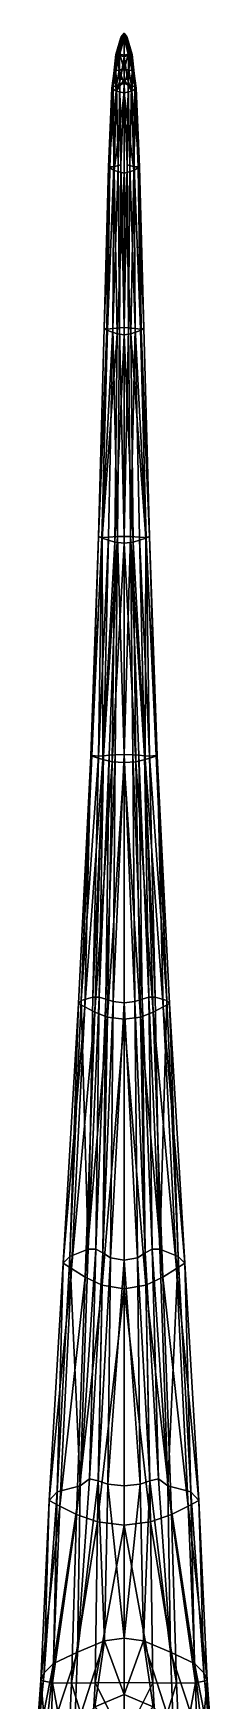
# Model space of a CAD drawing. Extents: x -1.6 to 1.6, y -9.4 to 16.4.
# Drawn here: x -0.6 to 0.6, y 5.26 to 16.4 of the extents above; entities that cross this region are included whole.
import ezdxf

# ---------------------------------------------------------------- set-up
doc = ezdxf.new("R2010")
doc.units = 0
doc.layers.add('DIPLODOC$LWO', color=1, linetype='CONTINUOUS')

msp = doc.modelspace()

# ---------------------------------------------------------------- linework, layer by layer
at = {"layer": 'DIPLODOC$LWO'}
for points in [[(-0.018, 16.379, 1.703), (-0.046, 16.264, 1.709), (-0.028, 16.263, 1.729)], [(-0.018, 16.379, 1.703), (-0.02, 16.376, 1.686), (-0.046, 16.264, 1.709)], [(-0.015, 16.37, 1.677), (0, 16.388, 1.673), (-0.037, 16.254, 1.673)], [(0, 16.248, 1.663), (-0.037, 16.254, 1.673), (0, 16.388, 1.673)], [(-0.012, 16.378, 1.713), (-0.018, 16.379, 1.703), (-0.028, 16.263, 1.729)], [(-0.012, 16.378, 1.713), (-0.028, 16.263, 1.729), (0, 16.374, 1.721)], [(0, 16.399, 1.682), (-0.02, 16.376, 1.686), (-0.018, 16.379, 1.703)], [(0, 16.399, 1.682), (0, 16.388, 1.673), (-0.02, 16.376, 1.686)], [(0, 16.388, 1.673), (-0.015, 16.37, 1.677), (-0.02, 16.376, 1.686)], [(0, 16.397, 1.712), (0, 16.403, 1.698), (-0.018, 16.379, 1.703)], [(0, 16.403, 1.698), (0, 16.399, 1.682), (-0.018, 16.379, 1.703)], [(0, 16.397, 1.712), (-0.018, 16.379, 1.703), (-0.012, 16.378, 1.713)], [(0, 16.397, 1.712), (-0.012, 16.378, 1.713), (0, 16.374, 1.721)], [(0, 16.403, 1.698), (0, 16.397, 1.712), (0.018, 16.379, 1.703)], [(0, 16.399, 1.682), (0, 16.403, 1.698), (0.018, 16.379, 1.703)], [(0.02, 16.376, 1.686), (0, 16.399, 1.682), (0.018, 16.379, 1.703)], [(0, 16.388, 1.673), (0, 16.399, 1.682), (0.02, 16.376, 1.686)], [(0.012, 16.378, 1.713), (0, 16.397, 1.712), (0, 16.374, 1.721)], [(0.018, 16.379, 1.703), (0, 16.397, 1.712), (0.012, 16.378, 1.713)], [(0, 16.388, 1.673), (0.015, 16.37, 1.677), (0.037, 16.254, 1.673)], [(0.037, 16.254, 1.673), (0, 16.248, 1.663), (0, 16.388, 1.673)], [(0.015, 16.37, 1.677), (0, 16.388, 1.673), (0.02, 16.376, 1.686)], [(0.028, 16.263, 1.729), (0.012, 16.378, 1.713), (0, 16.374, 1.721)], [(0.018, 16.379, 1.703), (0.012, 16.378, 1.713), (0.028, 16.263, 1.729)], [(0.046, 16.264, 1.709), (0.018, 16.379, 1.703), (0.028, 16.263, 1.729)], [(0.02, 16.376, 1.686), (0.018, 16.379, 1.703), (0.046, 16.264, 1.709)], [(-0.02, 16.376, 1.686), (-0.055, 16.262, 1.687), (-0.046, 16.264, 1.709)], [(-0.02, 16.376, 1.686), (-0.015, 16.37, 1.677), (-0.055, 16.262, 1.687)], [(-0.037, 16.254, 1.673), (-0.055, 16.262, 1.687), (-0.015, 16.37, 1.677)], [(-0.028, 16.263, 1.729), (0, 16.258, 1.735), (0, 16.374, 1.721)], [(0, 16.258, 1.735), (0.028, 16.263, 1.729), (0, 16.374, 1.721)], [(0.015, 16.37, 1.677), (0.02, 16.376, 1.686), (0.055, 16.262, 1.687)], [(0.055, 16.262, 1.687), (0.037, 16.254, 1.673), (0.015, 16.37, 1.677)], [(0.055, 16.262, 1.687), (0.02, 16.376, 1.686), (0.046, 16.264, 1.709)], [(-0.058, 16.113, 1.669), (-0.068, 16.135, 1.692), (-0.055, 16.262, 1.687)], [(-0.055, 16.262, 1.687), (-0.068, 16.135, 1.692), (-0.055, 16.152, 1.716)], [(-0.055, 16.262, 1.687), (-0.037, 16.254, 1.673), (-0.058, 16.113, 1.669)], [(-0.023, 16.097, 1.658), (-0.058, 16.113, 1.669), (-0.037, 16.254, 1.673)], [(-0.046, 16.264, 1.709), (-0.055, 16.152, 1.716), (-0.032, 16.16, 1.737)], [(-0.046, 16.264, 1.709), (-0.055, 16.262, 1.687), (-0.055, 16.152, 1.716)], [(-0.032, 16.16, 1.737), (-0.055, 16.152, 1.716), (-0.05, 16.053, 1.735)], [(-0.032, 16.16, 1.737), (-0.05, 16.053, 1.735), (-0.028, 16.062, 1.753)], [(-0.028, 16.263, 1.729), (-0.046, 16.264, 1.709), (-0.032, 16.16, 1.737)], [(-0.037, 16.254, 1.673), (0, 16.248, 1.663), (-0.023, 16.097, 1.658)], [(-0.028, 16.263, 1.729), (-0.032, 16.16, 1.737), (0, 16.16, 1.75)], [(-0.028, 16.062, 1.753), (0, 16.065, 1.761), (-0.032, 16.16, 1.737)], [(0, 16.16, 1.75), (-0.032, 16.16, 1.737), (0, 16.065, 1.761)], [(0, 16.258, 1.735), (-0.028, 16.263, 1.729), (0, 16.16, 1.75)], [(0, 16.093, 1.657), (-0.023, 16.097, 1.658), (0, 16.248, 1.663)], [(0.032, 16.16, 1.737), (0.028, 16.263, 1.729), (0, 16.16, 1.75)], [(0.028, 16.263, 1.729), (0, 16.258, 1.735), (0, 16.16, 1.75)], [(0, 16.248, 1.663), (0.037, 16.254, 1.673), (0.023, 16.097, 1.658)], [(0.023, 16.097, 1.658), (0, 16.093, 1.657), (0, 16.248, 1.663)], [(0, 16.065, 1.761), (0.028, 16.062, 1.753), (0.032, 16.16, 1.737)], [(0.032, 16.16, 1.737), (0, 16.16, 1.75), (0, 16.065, 1.761)], [(0.058, 16.113, 1.669), (0.023, 16.097, 1.658), (0.037, 16.254, 1.673)], [(0.046, 16.264, 1.709), (0.028, 16.263, 1.729), (0.032, 16.16, 1.737)], [(0.05, 16.053, 1.735), (0.032, 16.16, 1.737), (0.028, 16.062, 1.753)], [(0.055, 16.152, 1.716), (0.046, 16.264, 1.709), (0.032, 16.16, 1.737)], [(0.055, 16.152, 1.716), (0.032, 16.16, 1.737), (0.05, 16.053, 1.735)], [(0.037, 16.254, 1.673), (0.055, 16.262, 1.687), (0.058, 16.113, 1.669)], [(0.055, 16.262, 1.687), (0.046, 16.264, 1.709), (0.055, 16.152, 1.716)], [(0.068, 16.135, 1.692), (0.058, 16.113, 1.669), (0.055, 16.262, 1.687)], [(0.068, 16.135, 1.692), (0.055, 16.262, 1.687), (0.055, 16.152, 1.716)], [(-0.095, 15.511, 1.711), (-0.068, 15.511, 1.741), (-0.073, 16.046, 1.709)], [(-0.073, 16.046, 1.709), (-0.081, 16.036, 1.682), (-0.095, 15.511, 1.711)], [(-0.068, 16.135, 1.692), (-0.058, 16.113, 1.669), (-0.081, 16.036, 1.682)], [(-0.068, 16.135, 1.692), (-0.081, 16.036, 1.682), (-0.073, 16.046, 1.709)], [(-0.052, 16.017, 1.66), (-0.081, 16.036, 1.682), (-0.058, 16.113, 1.669)], [(-0.055, 16.152, 1.716), (-0.073, 16.046, 1.709), (-0.05, 16.053, 1.735)], [(-0.055, 16.152, 1.716), (-0.068, 16.135, 1.692), (-0.073, 16.046, 1.709)], [(-0.05, 16.053, 1.735), (-0.073, 16.046, 1.709), (-0.068, 15.511, 1.741)], [(-0.068, 15.511, 1.741), (-0.038, 15.52, 1.771), (-0.05, 16.053, 1.735)], [(-0.058, 16.113, 1.669), (-0.023, 16.097, 1.658), (-0.052, 16.017, 1.66)], [(-0.023, 16.097, 1.658), (0, 16.093, 1.657), (-0.052, 16.017, 1.66)], [(0, 16.005, 1.654), (-0.052, 16.017, 1.66), (0, 16.093, 1.657)], [(-0.028, 16.062, 1.753), (-0.05, 16.053, 1.735), (-0.038, 15.52, 1.771)], [(-0.038, 15.52, 1.771), (-0.022, 15.524, 1.781), (-0.028, 16.062, 1.753)], [(0, 16.065, 1.761), (-0.028, 16.062, 1.753), (-0.022, 15.524, 1.781)], [(0, 16.065, 1.761), (-0.022, 15.524, 1.781), (0, 14.437, 1.832)], [(0, 16.093, 1.657), (0.023, 16.097, 1.658), (0.052, 16.017, 1.66)], [(0.052, 16.017, 1.66), (0, 16.005, 1.654), (0, 16.093, 1.657)], [(0.022, 15.524, 1.781), (0, 16.065, 1.761), (0, 14.437, 1.832)], [(0.028, 16.062, 1.753), (0, 16.065, 1.761), (0.022, 15.524, 1.781)], [(0.022, 15.524, 1.781), (0.038, 15.52, 1.771), (0.028, 16.062, 1.753)], [(0.023, 16.097, 1.658), (0.058, 16.113, 1.669), (0.052, 16.017, 1.66)], [(0.05, 16.053, 1.735), (0.028, 16.062, 1.753), (0.038, 15.52, 1.771)], [(0.038, 15.52, 1.771), (0.068, 15.511, 1.741), (0.05, 16.053, 1.735)], [(0.073, 16.046, 1.709), (0.055, 16.152, 1.716), (0.05, 16.053, 1.735)], [(0.073, 16.046, 1.709), (0.05, 16.053, 1.735), (0.068, 15.511, 1.741)], [(0.081, 16.036, 1.682), (0.052, 16.017, 1.66), (0.058, 16.113, 1.669)], [(0.068, 16.135, 1.692), (0.055, 16.152, 1.716), (0.073, 16.046, 1.709)], [(0.058, 16.113, 1.669), (0.068, 16.135, 1.692), (0.081, 16.036, 1.682)], [(0.081, 16.036, 1.682), (0.068, 16.135, 1.692), (0.073, 16.046, 1.709)], [(0.068, 15.511, 1.741), (0.095, 15.511, 1.711), (0.073, 16.046, 1.709)], [(0.081, 16.036, 1.682), (0.073, 16.046, 1.709), (0.095, 15.511, 1.711)], [(-0.081, 16.036, 1.682), (-0.052, 16.017, 1.66), (-0.104, 15.51, 1.68)], [(-0.104, 15.51, 1.68), (-0.095, 15.511, 1.711), (-0.081, 16.036, 1.682)], [(-0.052, 16.017, 1.66), (-0.066, 15.486, 1.652), (-0.104, 15.51, 1.68)], [(-0.052, 16.017, 1.66), (0, 16.005, 1.654), (-0.066, 15.486, 1.652)], [(0, 15.469, 1.644), (-0.066, 15.486, 1.652), (0, 16.005, 1.654)], [(0, 16.005, 1.654), (0.052, 16.017, 1.66), (0.066, 15.486, 1.652)], [(0.066, 15.486, 1.652), (0, 15.469, 1.644), (0, 16.005, 1.654)], [(0.052, 16.017, 1.66), (0.081, 16.036, 1.682), (0.104, 15.51, 1.68)], [(0.066, 15.486, 1.652), (0.052, 16.017, 1.66), (0.104, 15.51, 1.68)], [(0.095, 15.511, 1.711), (0.104, 15.51, 1.68), (0.081, 16.036, 1.682)], [(-0.132, 14.433, 1.697), (-0.11, 14.426, 1.736), (-0.095, 15.511, 1.711)], [(-0.095, 15.511, 1.711), (-0.104, 15.51, 1.68), (-0.132, 14.433, 1.697)], [(-0.104, 15.51, 1.68), (-0.114, 14.42, 1.658), (-0.132, 14.433, 1.697)], [(-0.104, 15.51, 1.68), (-0.066, 15.486, 1.652), (-0.114, 14.42, 1.658)], [(-0.046, 14.394, 1.635), (-0.114, 14.42, 1.658), (-0.066, 15.486, 1.652)], [(-0.11, 14.426, 1.736), (-0.075, 14.43, 1.782), (-0.068, 15.511, 1.741)], [(-0.095, 15.511, 1.711), (-0.11, 14.426, 1.736), (-0.068, 15.511, 1.741)], [(-0.075, 14.43, 1.782), (-0.031, 14.436, 1.825), (-0.038, 15.52, 1.771)], [(-0.038, 15.52, 1.771), (-0.068, 15.511, 1.741), (-0.075, 14.43, 1.782)], [(-0.066, 15.486, 1.652), (0, 15.469, 1.644), (-0.046, 14.394, 1.635)], [(-0.022, 15.524, 1.781), (-0.038, 15.52, 1.771), (-0.031, 14.436, 1.825)], [(-0.031, 14.436, 1.825), (0, 14.437, 1.832), (-0.022, 15.524, 1.781)], [(0, 14.437, 1.832), (0.031, 14.436, 1.825), (0.022, 15.524, 1.781)], [(0, 15.469, 1.644), (0.066, 15.486, 1.652), (0.046, 14.394, 1.635)], [(0.038, 15.52, 1.771), (0.022, 15.524, 1.781), (0.031, 14.436, 1.825)], [(0.031, 14.436, 1.825), (0.075, 14.43, 1.782), (0.038, 15.52, 1.771)], [(0.068, 15.511, 1.741), (0.038, 15.52, 1.771), (0.075, 14.43, 1.782)], [(0.114, 14.42, 1.658), (0.046, 14.394, 1.635), (0.066, 15.486, 1.652)], [(0.066, 15.486, 1.652), (0.104, 15.51, 1.68), (0.114, 14.42, 1.658)], [(0.075, 14.43, 1.782), (0.11, 14.426, 1.736), (0.068, 15.511, 1.741)], [(0.11, 14.426, 1.736), (0.095, 15.511, 1.711), (0.068, 15.511, 1.741)], [(0.11, 14.426, 1.736), (0.132, 14.433, 1.697), (0.095, 15.511, 1.711)], [(0.104, 15.51, 1.68), (0.095, 15.511, 1.711), (0.132, 14.433, 1.697)], [(0.114, 14.42, 1.658), (0.104, 15.51, 1.68), (0.132, 14.433, 1.697)], [(0, 14.388, 1.633), (-0.046, 14.394, 1.635), (0, 15.469, 1.644)], [(0.046, 14.394, 1.635), (0, 14.388, 1.633), (0, 15.469, 1.644)], [(-0.132, 14.433, 1.697), (-0.114, 14.42, 1.658), (-0.171, 13.041, 1.726)], [(-0.132, 14.433, 1.697), (-0.171, 13.041, 1.726), (-0.11, 14.426, 1.736)], [(-0.171, 13.041, 1.726), (-0.147, 13.035, 1.779), (-0.11, 14.426, 1.736)], [(-0.114, 14.42, 1.658), (-0.145, 13.03, 1.674), (-0.171, 13.041, 1.726)], [(-0.11, 14.426, 1.736), (-0.147, 13.035, 1.779), (-0.075, 14.43, 1.782)], [(-0.147, 13.035, 1.779), (-0.103, 13.037, 1.846), (-0.075, 14.43, 1.782)], [(-0.114, 14.42, 1.658), (-0.046, 14.394, 1.635), (-0.145, 13.03, 1.674)], [(-0.046, 14.394, 1.635), (-0.06, 13.002, 1.643), (-0.145, 13.03, 1.674)], [(-0.103, 13.037, 1.846), (-0.043, 13.042, 1.912), (-0.075, 14.43, 1.782)], [(-0.031, 14.436, 1.825), (-0.075, 14.43, 1.782), (-0.043, 13.042, 1.912)], [(-0.046, 14.394, 1.635), (0, 14.388, 1.633), (-0.06, 13.002, 1.643)], [(0, 14.388, 1.633), (0, 12.996, 1.639), (-0.06, 13.002, 1.643)], [(-0.043, 13.042, 1.912), (0, 13.042, 1.923), (-0.031, 14.436, 1.825)], [(0, 14.437, 1.832), (-0.031, 14.436, 1.825), (0, 13.042, 1.923)], [(0.031, 14.436, 1.825), (0, 14.437, 1.832), (0, 13.042, 1.923)], [(0, 13.042, 1.923), (0.043, 13.042, 1.912), (0.031, 14.436, 1.825)], [(0, 14.388, 1.633), (0.046, 14.394, 1.635), (0.06, 13.002, 1.643)], [(0, 12.996, 1.639), (0, 14.388, 1.633), (0.06, 13.002, 1.643)], [(0.075, 14.43, 1.782), (0.031, 14.436, 1.825), (0.043, 13.042, 1.912)], [(0.043, 13.042, 1.912), (0.103, 13.037, 1.846), (0.075, 14.43, 1.782)], [(0.046, 14.394, 1.635), (0.114, 14.42, 1.658), (0.145, 13.03, 1.674)], [(0.06, 13.002, 1.643), (0.046, 14.394, 1.635), (0.145, 13.03, 1.674)], [(0.147, 13.035, 1.779), (0.11, 14.426, 1.736), (0.075, 14.43, 1.782)], [(0.103, 13.037, 1.846), (0.147, 13.035, 1.779), (0.075, 14.43, 1.782)], [(0.171, 13.041, 1.726), (0.132, 14.433, 1.697), (0.11, 14.426, 1.736)], [(0.147, 13.035, 1.779), (0.171, 13.041, 1.726), (0.11, 14.426, 1.736)], [(0.114, 14.42, 1.658), (0.132, 14.433, 1.697), (0.171, 13.041, 1.726)], [(0.145, 13.03, 1.674), (0.114, 14.42, 1.658), (0.171, 13.041, 1.726)], [(-0.171, 13.041, 1.726), (-0.145, 13.03, 1.674), (-0.22, 11.575, 1.769)], [(-0.22, 11.575, 1.769), (-0.215, 11.577, 1.841), (-0.171, 13.041, 1.726)], [(-0.171, 13.041, 1.726), (-0.215, 11.577, 1.841), (-0.147, 13.035, 1.779)], [(-0.215, 11.577, 1.841), (-0.169, 11.574, 1.92), (-0.147, 13.035, 1.779)], [(-0.169, 11.574, 1.92), (-0.136, 11.576, 1.974), (-0.103, 13.037, 1.846)], [(-0.147, 13.035, 1.779), (-0.169, 11.574, 1.92), (-0.103, 13.037, 1.846)], [(-0.103, 13.037, 1.846), (-0.136, 11.576, 1.974), (-0.043, 13.042, 1.912)], [(-0.136, 11.576, 1.974), (-0.099, 11.58, 2.025), (-0.043, 13.042, 1.912)], [(-0.099, 11.58, 2.025), (-0.058, 11.582, 2.065), (-0.043, 13.042, 1.912)], [(-0.058, 11.582, 2.065), (0, 11.584, 2.079), (-0.043, 13.042, 1.912)], [(0, 13.042, 1.923), (-0.043, 13.042, 1.912), (0, 11.584, 2.079)], [(0.043, 13.042, 1.912), (0, 13.042, 1.923), (0, 11.584, 2.079)], [(0, 11.584, 2.079), (0.058, 11.582, 2.065), (0.043, 13.042, 1.912)], [(0.058, 11.582, 2.065), (0.099, 11.58, 2.025), (0.043, 13.042, 1.912)], [(0.136, 11.576, 1.974), (0.103, 13.037, 1.846), (0.043, 13.042, 1.912)], [(0.099, 11.58, 2.025), (0.136, 11.576, 1.974), (0.043, 13.042, 1.912)], [(0.136, 11.576, 1.974), (0.169, 11.574, 1.92), (0.103, 13.037, 1.846)], [(0.169, 11.574, 1.92), (0.147, 13.035, 1.779), (0.103, 13.037, 1.846)], [(0.145, 13.03, 1.674), (0.171, 13.041, 1.726), (0.22, 11.575, 1.769)], [(0.215, 11.577, 1.841), (0.171, 13.041, 1.726), (0.147, 13.035, 1.779)], [(0.169, 11.574, 1.92), (0.215, 11.577, 1.841), (0.147, 13.035, 1.779)], [(0.215, 11.577, 1.841), (0.22, 11.575, 1.769), (0.171, 13.041, 1.726)], [(-0.145, 13.03, 1.674), (-0.14, 11.55, 1.704), (-0.22, 11.575, 1.769)], [(-0.145, 13.03, 1.674), (-0.06, 13.002, 1.643), (-0.14, 11.55, 1.704)], [(-0.06, 13.002, 1.643), (-0.078, 11.536, 1.686), (-0.14, 11.55, 1.704)], [(-0.06, 13.002, 1.643), (0, 12.996, 1.639), (-0.078, 11.536, 1.686)], [(0, 12.996, 1.639), (0, 11.53, 1.679), (-0.078, 11.536, 1.686)], [(0, 12.996, 1.639), (0.06, 13.002, 1.643), (0.078, 11.536, 1.686)], [(0, 11.53, 1.679), (0, 12.996, 1.639), (0.078, 11.536, 1.686)], [(0.06, 13.002, 1.643), (0.145, 13.03, 1.674), (0.14, 11.55, 1.704)], [(0.078, 11.536, 1.686), (0.06, 13.002, 1.643), (0.14, 11.55, 1.704)], [(0.14, 11.55, 1.704), (0.145, 13.03, 1.674), (0.22, 11.575, 1.769)], [(-0.303, 9.921, 1.911), (-0.285, 9.941, 2.007), (-0.22, 11.575, 1.769)], [(-0.262, 9.899, 1.857), (-0.303, 9.921, 1.911), (-0.22, 11.575, 1.769)], [(-0.215, 11.577, 1.841), (-0.285, 9.941, 2.007), (-0.169, 11.574, 1.92)], [(-0.215, 11.577, 1.841), (-0.22, 11.575, 1.769), (-0.285, 9.941, 2.007)], [(-0.285, 9.941, 2.007), (-0.207, 9.962, 2.11), (-0.169, 11.574, 1.92)], [(-0.22, 11.575, 1.769), (-0.14, 11.55, 1.704), (-0.262, 9.899, 1.857)], [(-0.194, 9.863, 1.818), (-0.262, 9.899, 1.857), (-0.14, 11.55, 1.704)], [(-0.169, 11.574, 1.92), (-0.207, 9.962, 2.11), (-0.136, 11.576, 1.974)], [(-0.207, 9.962, 2.11), (-0.165, 9.962, 2.184), (-0.136, 11.576, 1.974)], [(-0.078, 11.536, 1.686), (-0.194, 9.863, 1.818), (-0.14, 11.55, 1.704)], [(-0.109, 9.83, 1.794), (-0.194, 9.863, 1.818), (-0.078, 11.536, 1.686)], [(-0.136, 11.576, 1.974), (-0.165, 9.962, 2.184), (-0.099, 11.58, 2.025)], [(-0.165, 9.962, 2.184), (-0.122, 9.949, 2.256), (-0.099, 11.58, 2.025)], [(-0.099, 11.58, 2.025), (-0.122, 9.949, 2.256), (-0.058, 11.582, 2.065)], [(-0.122, 9.949, 2.256), (-0.073, 9.934, 2.311), (-0.058, 11.582, 2.065)], [(-0.078, 11.536, 1.686), (0, 11.53, 1.679), (-0.109, 9.83, 1.794)], [(0, 9.816, 1.786), (-0.109, 9.83, 1.794), (0, 11.53, 1.679)], [(-0.058, 11.582, 2.065), (-0.073, 9.934, 2.311), (0, 11.584, 2.079)], [(-0.073, 9.934, 2.311), (0, 9.926, 2.332), (0, 11.584, 2.079)], [(0.073, 9.934, 2.311), (0.058, 11.582, 2.065), (0, 11.584, 2.079)], [(0, 9.926, 2.332), (0.073, 9.934, 2.311), (0, 11.584, 2.079)], [(0, 11.53, 1.679), (0.078, 11.536, 1.686), (0.109, 9.83, 1.794)], [(0.109, 9.83, 1.794), (0, 9.816, 1.786), (0, 11.53, 1.679)], [(0.122, 9.949, 2.256), (0.099, 11.58, 2.025), (0.058, 11.582, 2.065)], [(0.073, 9.934, 2.311), (0.122, 9.949, 2.256), (0.058, 11.582, 2.065)], [(0.194, 9.863, 1.818), (0.078, 11.536, 1.686), (0.14, 11.55, 1.704)], [(0.194, 9.863, 1.818), (0.109, 9.83, 1.794), (0.078, 11.536, 1.686)], [(0.165, 9.962, 2.184), (0.136, 11.576, 1.974), (0.099, 11.58, 2.025)], [(0.122, 9.949, 2.256), (0.165, 9.962, 2.184), (0.099, 11.58, 2.025)], [(0.207, 9.962, 2.11), (0.169, 11.574, 1.92), (0.136, 11.576, 1.974)], [(0.165, 9.962, 2.184), (0.207, 9.962, 2.11), (0.136, 11.576, 1.974)], [(0.14, 11.55, 1.704), (0.22, 11.575, 1.769), (0.262, 9.899, 1.857)], [(0.262, 9.899, 1.857), (0.194, 9.863, 1.818), (0.14, 11.55, 1.704)], [(0.285, 9.941, 2.007), (0.215, 11.577, 1.841), (0.169, 11.574, 1.92)], [(0.207, 9.962, 2.11), (0.285, 9.941, 2.007), (0.169, 11.574, 1.92)], [(0.22, 11.575, 1.769), (0.215, 11.577, 1.841), (0.285, 9.941, 2.007)], [(0.285, 9.941, 2.007), (0.303, 9.921, 1.911), (0.22, 11.575, 1.769)], [(0.303, 9.921, 1.911), (0.262, 9.899, 1.857), (0.22, 11.575, 1.769)], [(-0.405, 8.185, 2.102), (-0.362, 8.229, 2.225), (-0.303, 9.921, 1.911)], [(-0.303, 9.921, 1.911), (-0.262, 9.899, 1.857), (-0.405, 8.185, 2.102)], [(-0.362, 8.229, 2.225), (-0.239, 8.279, 2.353), (-0.285, 9.941, 2.007)], [(-0.285, 9.941, 2.007), (-0.303, 9.921, 1.911), (-0.362, 8.229, 2.225)], [(-0.207, 9.962, 2.11), (-0.285, 9.941, 2.007), (-0.239, 8.279, 2.353)], [(-0.207, 9.962, 2.11), (-0.239, 8.279, 2.353), (-0.165, 9.962, 2.184)], [(-0.239, 8.279, 2.353), (-0.188, 8.28, 2.449), (-0.165, 9.962, 2.184)], [(-0.165, 9.962, 2.184), (-0.188, 8.28, 2.449), (-0.122, 9.949, 2.256)], [(-0.188, 8.28, 2.449), (-0.142, 8.254, 2.543), (-0.122, 9.949, 2.256)], [(-0.122, 9.949, 2.256), (-0.142, 8.254, 2.543), (-0.073, 9.934, 2.311)], [(-0.142, 8.254, 2.543), (-0.089, 8.221, 2.614), (-0.073, 9.934, 2.311)], [(-0.073, 9.934, 2.311), (-0.089, 8.221, 2.614), (0, 9.926, 2.332)], [(-0.089, 8.221, 2.614), (0, 8.205, 2.642), (0, 9.926, 2.332)], [(0.089, 8.221, 2.614), (0.073, 9.934, 2.311), (0, 9.926, 2.332)], [(0, 8.205, 2.642), (0.089, 8.221, 2.614), (0, 9.926, 2.332)], [(0.142, 8.254, 2.543), (0.122, 9.949, 2.256), (0.073, 9.934, 2.311)], [(0.089, 8.221, 2.614), (0.142, 8.254, 2.543), (0.073, 9.934, 2.311)], [(0.188, 8.28, 2.449), (0.165, 9.962, 2.184), (0.122, 9.949, 2.256)], [(0.142, 8.254, 2.543), (0.188, 8.28, 2.449), (0.122, 9.949, 2.256)], [(0.239, 8.279, 2.353), (0.207, 9.962, 2.11), (0.165, 9.962, 2.184)], [(0.188, 8.28, 2.449), (0.239, 8.279, 2.353), (0.165, 9.962, 2.184)], [(0.285, 9.941, 2.007), (0.207, 9.962, 2.11), (0.239, 8.279, 2.353)], [(0.239, 8.279, 2.353), (0.362, 8.229, 2.225), (0.285, 9.941, 2.007)], [(0.262, 9.899, 1.857), (0.303, 9.921, 1.911), (0.405, 8.185, 2.102)], [(0.303, 9.921, 1.911), (0.285, 9.941, 2.007), (0.362, 8.229, 2.225)], [(0.362, 8.229, 2.225), (0.405, 8.185, 2.102), (0.303, 9.921, 1.911)], [(-0.349, 8.149, 2.025), (-0.405, 8.185, 2.102), (-0.262, 9.899, 1.857)], [(-0.194, 9.863, 1.818), (-0.349, 8.149, 2.025), (-0.262, 9.899, 1.857)], [(-0.259, 8.092, 1.974), (-0.349, 8.149, 2.025), (-0.194, 9.863, 1.818)], [(-0.109, 9.83, 1.794), (-0.259, 8.092, 1.974), (-0.194, 9.863, 1.818)], [(-0.145, 8.039, 1.946), (-0.259, 8.092, 1.974), (-0.109, 9.83, 1.794)], [(-0.109, 9.83, 1.794), (0, 9.816, 1.786), (-0.145, 8.039, 1.946)], [(0, 8.015, 1.938), (-0.145, 8.039, 1.946), (0, 9.816, 1.786)], [(0, 9.816, 1.786), (0.109, 9.83, 1.794), (0.145, 8.039, 1.946)], [(0.145, 8.039, 1.946), (0, 8.015, 1.938), (0, 9.816, 1.786)], [(0.259, 8.092, 1.974), (0.109, 9.83, 1.794), (0.194, 9.863, 1.818)], [(0.259, 8.092, 1.974), (0.145, 8.039, 1.946), (0.109, 9.83, 1.794)], [(0.349, 8.149, 2.025), (0.194, 9.863, 1.818), (0.262, 9.899, 1.857)], [(0.349, 8.149, 2.025), (0.259, 8.092, 1.974), (0.194, 9.863, 1.818)], [(0.405, 8.185, 2.102), (0.349, 8.149, 2.025), (0.262, 9.899, 1.857)], [(-0.239, 8.279, 2.353), (-0.362, 8.229, 2.225), (-0.293, 6.697, 2.643)], [(-0.239, 8.279, 2.353), (-0.293, 6.697, 2.643), (-0.188, 8.28, 2.449)], [(-0.293, 6.697, 2.643), (-0.229, 6.745, 2.759), (-0.188, 8.28, 2.449)], [(-0.188, 8.28, 2.449), (-0.229, 6.745, 2.759), (-0.142, 8.254, 2.543)], [(-0.229, 6.745, 2.759), (-0.172, 6.731, 2.867), (-0.142, 8.254, 2.543)], [(-0.142, 8.254, 2.543), (-0.172, 6.731, 2.867), (-0.089, 8.221, 2.614)], [(0.172, 6.731, 2.867), (0.142, 8.254, 2.543), (0.089, 8.221, 2.614)], [(0.229, 6.745, 2.759), (0.188, 8.28, 2.449), (0.142, 8.254, 2.543)], [(0.172, 6.731, 2.867), (0.229, 6.745, 2.759), (0.142, 8.254, 2.543)], [(0.293, 6.697, 2.643), (0.239, 8.279, 2.353), (0.188, 8.28, 2.449)], [(0.229, 6.745, 2.759), (0.293, 6.697, 2.643), (0.188, 8.28, 2.449)], [(0.362, 8.229, 2.225), (0.239, 8.279, 2.353), (0.293, 6.697, 2.643)], [(-0.498, 6.599, 2.313), (-0.446, 6.658, 2.477), (-0.405, 8.185, 2.102)], [(-0.405, 8.185, 2.102), (-0.349, 8.149, 2.025), (-0.498, 6.599, 2.313)], [(-0.428, 6.562, 2.211), (-0.498, 6.599, 2.313), (-0.349, 8.149, 2.025)], [(-0.446, 6.658, 2.477), (-0.293, 6.697, 2.643), (-0.362, 8.229, 2.225)], [(-0.362, 8.229, 2.225), (-0.405, 8.185, 2.102), (-0.446, 6.658, 2.477)], [(-0.349, 8.149, 2.025), (-0.259, 8.092, 1.974), (-0.428, 6.562, 2.211)], [(-0.172, 6.731, 2.867), (-0.107, 6.709, 2.948), (-0.089, 8.221, 2.614)], [(-0.089, 8.221, 2.614), (-0.107, 6.709, 2.948), (0, 8.205, 2.642)], [(-0.107, 6.709, 2.948), (0, 6.698, 2.979), (0, 8.205, 2.642)], [(0.107, 6.709, 2.948), (0.089, 8.221, 2.614), (0, 8.205, 2.642)], [(0, 6.698, 2.979), (0.107, 6.709, 2.948), (0, 8.205, 2.642)], [(0.107, 6.709, 2.948), (0.172, 6.731, 2.867), (0.089, 8.221, 2.614)], [(0.259, 8.092, 1.974), (0.349, 8.149, 2.025), (0.428, 6.562, 2.211)], [(0.293, 6.697, 2.643), (0.446, 6.658, 2.477), (0.362, 8.229, 2.225)], [(0.349, 8.149, 2.025), (0.405, 8.185, 2.102), (0.498, 6.599, 2.313)], [(0.498, 6.599, 2.313), (0.428, 6.562, 2.211), (0.349, 8.149, 2.025)], [(0.405, 8.185, 2.102), (0.362, 8.229, 2.225), (0.446, 6.658, 2.477)], [(0.446, 6.658, 2.477), (0.498, 6.599, 2.313), (0.405, 8.185, 2.102)], [(-0.317, 6.507, 2.142), (-0.428, 6.562, 2.211), (-0.259, 8.092, 1.974)], [(-0.259, 8.092, 1.974), (-0.145, 8.039, 1.946), (-0.317, 6.507, 2.142)], [(-0.177, 6.457, 2.102), (-0.317, 6.507, 2.142), (-0.145, 8.039, 1.946)], [(-0.145, 8.039, 1.946), (0, 8.015, 1.938), (-0.177, 6.457, 2.102)], [(0, 8.015, 1.938), (0.145, 8.039, 1.946), (0.177, 6.457, 2.102)], [(0.145, 8.039, 1.946), (0.259, 8.092, 1.974), (0.317, 6.507, 2.142)], [(0.317, 6.507, 2.142), (0.177, 6.457, 2.102), (0.145, 8.039, 1.946)], [(0.428, 6.562, 2.211), (0.317, 6.507, 2.142), (0.259, 8.092, 1.974)], [(0, 6.435, 2.089), (-0.177, 6.457, 2.102), (0, 8.015, 1.938)], [(0.177, 6.457, 2.102), (0, 6.435, 2.089), (0, 8.015, 1.938)], [(-0.469, 5.51, 2.951), (-0.31, 5.586, 3.15), (-0.293, 6.697, 2.643)], [(-0.293, 6.697, 2.643), (-0.446, 6.658, 2.477), (-0.469, 5.51, 2.951)], [(-0.229, 6.745, 2.759), (-0.31, 5.586, 3.15), (-0.172, 6.731, 2.867)], [(-0.293, 6.697, 2.643), (-0.31, 5.586, 3.15), (-0.229, 6.745, 2.759)], [(-0.31, 5.586, 3.15), (-0.129, 5.663, 3.283), (-0.172, 6.731, 2.867)], [(-0.172, 6.731, 2.867), (-0.129, 5.663, 3.283), (-0.107, 6.709, 2.948)], [(-0.129, 5.663, 3.283), (0, 5.68, 3.312), (-0.107, 6.709, 2.948)], [(0, 6.698, 2.979), (-0.107, 6.709, 2.948), (0, 5.68, 3.312)], [(0.107, 6.709, 2.948), (0, 6.698, 2.979), (0, 5.68, 3.312)], [(0, 5.68, 3.312), (0.129, 5.663, 3.283), (0.107, 6.709, 2.948)], [(0.129, 5.663, 3.283), (0.172, 6.731, 2.867), (0.107, 6.709, 2.948)], [(0.129, 5.663, 3.283), (0.31, 5.586, 3.15), (0.172, 6.731, 2.867)], [(0.31, 5.586, 3.15), (0.229, 6.745, 2.759), (0.172, 6.731, 2.867)], [(0.31, 5.586, 3.15), (0.293, 6.697, 2.643), (0.229, 6.745, 2.759)], [(0.31, 5.586, 3.15), (0.469, 5.51, 2.951), (0.293, 6.697, 2.643)], [(0.446, 6.658, 2.477), (0.293, 6.697, 2.643), (0.469, 5.51, 2.951)], [(-0.554, 5.397, 2.513), (-0.533, 5.449, 2.745), (-0.498, 6.599, 2.313)], [(-0.498, 6.599, 2.313), (-0.428, 6.562, 2.211), (-0.554, 5.397, 2.513)], [(-0.533, 5.449, 2.745), (-0.469, 5.51, 2.951), (-0.446, 6.658, 2.477)], [(-0.446, 6.658, 2.477), (-0.498, 6.599, 2.313), (-0.533, 5.449, 2.745)], [(0.428, 6.562, 2.211), (0.498, 6.599, 2.313), (0.554, 5.397, 2.513)], [(0.469, 5.51, 2.951), (0.533, 5.449, 2.745), (0.446, 6.658, 2.477)], [(0.498, 6.599, 2.313), (0.446, 6.658, 2.477), (0.533, 5.449, 2.745)], [(0.533, 5.449, 2.745), (0.554, 5.397, 2.513), (0.498, 6.599, 2.313)], [(-0.476, 5.382, 2.39), (-0.554, 5.397, 2.513), (-0.428, 6.562, 2.211)], [(-0.428, 6.562, 2.211), (-0.317, 6.507, 2.142), (-0.476, 5.382, 2.39)], [(-0.35, 5.379, 2.289), (-0.476, 5.382, 2.39), (-0.317, 6.507, 2.142)], [(-0.317, 6.507, 2.142), (-0.177, 6.457, 2.102), (-0.35, 5.379, 2.289)], [(0.177, 6.457, 2.102), (0.317, 6.507, 2.142), (0.35, 5.379, 2.289)], [(0.317, 6.507, 2.142), (0.428, 6.562, 2.211), (0.476, 5.382, 2.39)], [(0.476, 5.382, 2.39), (0.35, 5.379, 2.289), (0.317, 6.507, 2.142)], [(0.554, 5.397, 2.513), (0.476, 5.382, 2.39), (0.428, 6.562, 2.211)], [(-0.193, 5.382, 2.22), (-0.35, 5.379, 2.289), (-0.177, 6.457, 2.102)], [(-0.177, 6.457, 2.102), (0, 6.435, 2.089), (-0.193, 5.382, 2.22)], [(0, 5.384, 2.194), (-0.193, 5.382, 2.22), (0, 6.435, 2.089)], [(0, 6.435, 2.089), (0.177, 6.457, 2.102), (0.193, 5.382, 2.22)], [(0.193, 5.382, 2.22), (0, 5.384, 2.194), (0, 6.435, 2.089)], [(0.35, 5.379, 2.289), (0.193, 5.382, 2.22), (0.177, 6.457, 2.102)], [(-0.537, 4.902, 3.356), (-0.331, 5.04, 3.512), (-0.31, 5.586, 3.15)], [(-0.469, 5.51, 2.951), (-0.537, 4.902, 3.356), (-0.31, 5.586, 3.15)], [(-0.331, 5.04, 3.512), (-0.195, 5.22, 3.539), (-0.129, 5.663, 3.283)], [(-0.129, 5.663, 3.283), (-0.31, 5.586, 3.15), (-0.331, 5.04, 3.512)], [(-0.195, 5.22, 3.539), (0, 5.304, 3.544), (-0.129, 5.663, 3.283)], [(0, 5.68, 3.312), (-0.129, 5.663, 3.283), (0, 5.304, 3.544)], [(0.129, 5.663, 3.283), (0, 5.68, 3.312), (0, 5.304, 3.544)], [(0, 5.304, 3.544), (0.195, 5.22, 3.539), (0.129, 5.663, 3.283)], [(0.195, 5.22, 3.539), (0.331, 5.04, 3.512), (0.129, 5.663, 3.283)], [(0.31, 5.586, 3.15), (0.129, 5.663, 3.283), (0.331, 5.04, 3.512)], [(0.331, 5.04, 3.512), (0.537, 4.902, 3.356), (0.31, 5.586, 3.15)], [(0.537, 4.902, 3.356), (0.469, 5.51, 2.951), (0.31, 5.586, 3.15)], [(-0.533, 5.449, 2.745), (-0.604, 4.83, 3.114), (-0.469, 5.51, 2.951)], [(-0.604, 4.83, 3.114), (-0.537, 4.902, 3.356), (-0.469, 5.51, 2.951)], [(0.604, 4.83, 3.114), (0.533, 5.449, 2.745), (0.469, 5.51, 2.951)], [(0.537, 4.902, 3.356), (0.604, 4.83, 3.114), (0.469, 5.51, 2.951)], [(-0.602, 4.752, 2.867), (-0.604, 4.83, 3.114), (-0.533, 5.449, 2.745)], [(-0.533, 5.449, 2.745), (-0.554, 5.397, 2.513), (-0.602, 4.752, 2.867)], [(-0.567, 4.717, 2.679), (-0.602, 4.752, 2.867), (-0.554, 5.397, 2.513)], [(-0.494, 4.717, 2.54), (-0.567, 4.717, 2.679), (-0.554, 5.397, 2.513)], [(-0.476, 5.382, 2.39), (-0.494, 4.717, 2.54), (-0.554, 5.397, 2.513)], [(-0.375, 4.827, 2.398), (-0.494, 4.717, 2.54), (-0.476, 5.382, 2.39)], [(-0.35, 5.379, 2.289), (-0.375, 4.827, 2.398), (-0.476, 5.382, 2.39)], [(-0.217, 4.943, 2.287), (-0.375, 4.827, 2.398), (-0.35, 5.379, 2.289)], [(-0.193, 5.382, 2.22), (-0.217, 4.943, 2.287), (-0.35, 5.379, 2.289)], [(0, 4.998, 2.242), (-0.217, 4.943, 2.287), (-0.193, 5.382, 2.22)], [(0, 5.384, 2.194), (0, 4.998, 2.242), (-0.193, 5.382, 2.22)], [(0, 4.998, 2.242), (0, 5.384, 2.194), (0.193, 5.382, 2.22)], [(0.217, 4.943, 2.287), (0, 4.998, 2.242), (0.193, 5.382, 2.22)], [(0.217, 4.943, 2.287), (0.193, 5.382, 2.22), (0.35, 5.379, 2.289)], [(0.375, 4.827, 2.398), (0.217, 4.943, 2.287), (0.35, 5.379, 2.289)], [(0.375, 4.827, 2.398), (0.35, 5.379, 2.289), (0.476, 5.382, 2.39)], [(0.494, 4.717, 2.54), (0.375, 4.827, 2.398), (0.476, 5.382, 2.39)], [(0.494, 4.717, 2.54), (0.476, 5.382, 2.39), (0.554, 5.397, 2.513)], [(0.567, 4.717, 2.679), (0.494, 4.717, 2.54), (0.554, 5.397, 2.513)], [(0.604, 4.83, 3.114), (0.602, 4.752, 2.867), (0.533, 5.449, 2.745)], [(0.554, 5.397, 2.513), (0.533, 5.449, 2.745), (0.602, 4.752, 2.867)], [(0.602, 4.752, 2.867), (0.567, 4.717, 2.679), (0.554, 5.397, 2.513)], [(0, 5.304, 3.544), (-0.195, 5.22, 3.539), (0, 4.966, 3.828)], [(0.195, 5.22, 3.539), (0, 5.304, 3.544), (0, 4.966, 3.828)]]:
    msp.add_3dface(points, dxfattribs=at)

doc.saveas('drawing.dxf')
